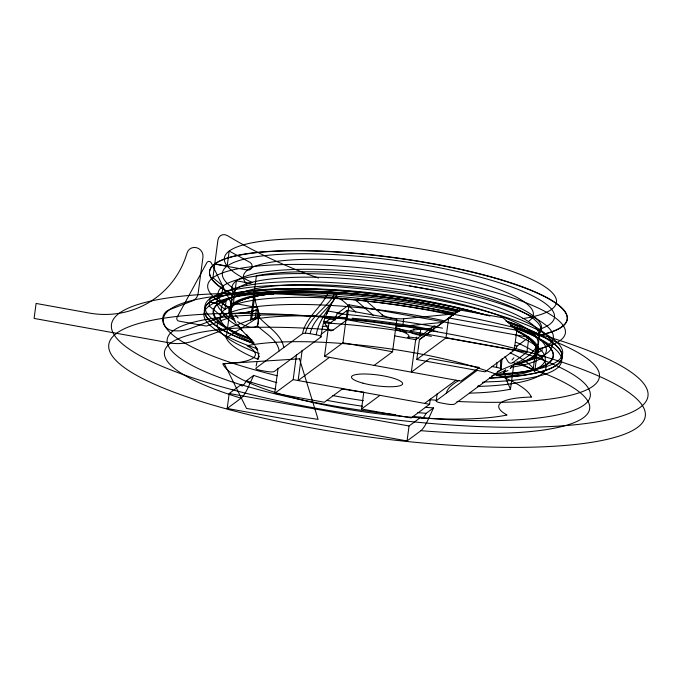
<?xml version="1.0" encoding="UTF-8"?>
<svg xmlns="http://www.w3.org/2000/svg" width="682" height="682" viewBox="0 0 682 682"><rect width="100%" height="100%" fill="white"/><g stroke="black" fill="none" stroke-linecap="round" stroke-linejoin="round"><path stroke-width="1.02" d="M501.986 358.851L501.185 369.61L454.706 404.008A6.479 1.373 7.6 0 1 451.816 404.494A6.351 1.338 7.6 0 1 447.025 404.042L440.887 402.934A6.411 1.355 7.6 0 1 436.31 400.692L437.136 393.753M496.956 362.338L496.581 367.368A6.351 1.338 7.6 0 1 500.469 368.485A6.479 1.373 7.6 0 1 501.185 369.61M320.872 337.044A6.411 1.355 7.6 0 0 316.295 334.794L310.148 333.694A6.351 1.338 7.6 0 0 305.357 333.242A6.479 1.373 7.6 0 0 302.476 333.72L255.989 368.118A6.479 1.373 7.6 0 0 256.696 369.252A6.351 1.338 7.6 0 0 260.592 370.369L266.73 371.477A6.411 1.355 7.6 0 0 274.386 371.443L320.89 337.044L322.518 326.866L325.288 315.979M500.477 368.485L500.682 360.207M258.009 359.312A156.187 33.009 7.6 0 1 226.236 337.863L232.119 293.772A156.187 33.009 7.6 0 0 232.971 295.485M233.415 303.106L236.39 280.805L251.019 283.448M505.021 356.413L507.57 360.897A64.943 13.521 -79.8 0 0 513.017 362.526A214.489 45.327 7.6 0 1 583.502 417.648A214.489 45.327 7.6 0 1 420.939 430.674L407.052 440.956L227.2 408.467L229.203 393.497L241.113 384.682A221.965 46.905 7.6 0 0 395.637 414.673M346.166 317.718A156.187 33.009 7.6 0 0 250.516 319.892L256.398 275.801A156.187 33.009 7.6 0 1 423.624 282.894A156.187 33.009 7.6 0 1 540.638 327.147L534.756 371.238L524.449 365.262L516.93 361.844M250.516 319.892L251.658 319.364L254.736 296.286L253.738 295.724M226.236 337.863L255.094 319.372L256.372 309.824A130.032 27.476 7.6 0 1 257.728 308.435M258.248 310.157L257.293 317.318L193.944 340.855A51.704 49.377 53.5 0 1 170.611 343.072L34.1 318.426L36.095 303.447L89.112 313.021A92.3 88.14 53.5 0 0 187.038 253.031A8.406 8.022 53.5 0 1 196.569 247.702A8.406 8.022 53.5 0 1 202.955 257.174L198.095 293.601A9.761 9.318 53.5 0 1 192.392 300.907L169.69 309.602A10.955 10.46 53.5 0 0 162.7 320.566A10.955 10.46 53.5 0 0 171.855 330.523A12.344 11.79 53.5 0 0 173.296 330.685A213.432 45.106 7.6 0 1 334.572 317.684L334.947 317.48A12.856 2.677 -79.8 0 0 337.147 313.626L349.056 304.794L528.9 337.283L526.905 352.253L513.017 362.526M237.583 321.665C243.261 325.169 250.848 329.329 257.412 325.936L259.194 312.612M342.773 388.612L324.334 402.252L274.727 393.292L278.077 368.161M274.727 393.292L293.166 379.644L296.517 354.521M302.177 350.181L298.128 380.547L329.466 357.342M437.196 326.584L434.102 326.022L415.662 339.67L411.331 372.133L429.771 358.485L479.378 367.445L460.947 381.093L324.504 356.447L328.835 323.993L347.274 310.344L396.89 319.304L392.559 351.767L374.12 365.407M355.851 312.066L342.117 300.08L342.245 299.142M324.504 356.447L342.944 342.807L347.274 310.344M276.883 382.67A175.564 37.101 7.6 0 1 253.678 375.381L248.214 387.265A64.943 13.521 -79.8 0 1 241.087 398.186A214.489 45.327 7.6 0 1 170.611 343.072A214.489 45.327 7.6 0 1 333.174 330.045L347.053 319.773L349.056 304.794M373.642 315.689L356.857 301.043L357.104 299.168M430.299 399.055L429.6 404.29L411.161 417.938L361.545 408.978L363.787 392.218M382.022 316.729L382.27 314.862L363.958 298.878M396.259 326.184A12.89 2.719 7.6 0 0 402.755 326.235L403.753 318.741L453.419 313.976M421.911 335.629L419.933 335.271A12.89 2.719 7.6 0 1 413.803 329.926L413.923 328.988M418.228 338.357L416.242 338.008L416.37 337.07M419.933 335.271L420.743 329.184M416.787 359.525L419.456 339.551L459.642 309.978L503.06 317.812L516.871 330.267L514.202 350.241L485.013 371.843L416.787 359.525L445.985 337.922L448.654 317.948L516.871 330.267M407.052 440.956L409.047 425.977L420.965 417.162A12.856 2.677 -79.8 0 0 422.49 418.254L422.891 417.904A48.175 10.034 -79.8 0 0 426.19 413.292L433.53 407.862A175.564 37.101 7.6 0 1 425.218 407.342M433.539 330.216L434.102 326.022M507.996 370.505L503.231 372.713L505.243 370.701L505.396 369.593M469.907 393.113A156.187 33.009 7.6 0 0 510.486 389.2L513.708 365.032A156.187 33.009 7.6 0 0 515.14 329.5M533.068 370.198L536.146 347.121L537.987 347.061M316.286 334.802C318.341 320.787 328.579 310.071 334.93 297.898M302.476 333.72C305.8 317.309 321.418 307.42 328.213 292.723A6.334 1.338 7.6 0 1 334.674 293.797A6.445 1.364 7.6 0 1 336.61 295.4C329.321 309.142 313.37 317.761 310.148 333.694M256.108 366.012L257.105 361.716M305.357 333.242C309.526 316.653 326.968 308.358 334.674 293.797M477.946 386.813L478.295 385.611M482.532 383.42L482.958 382.056M446.275 393.292C447.827 386.984 453.965 383.489 459.105 380.317M517.348 331.401A154.516 32.651 7.6 0 1 536.205 347.283C528.269 359.508 512.642 364.955 499.94 370.445M258.853 356.541L258.231 358.272L258.606 354.29L258.768 357.044L258.171 352.901M257.753 359.491L258.819 356.626M326.107 315.297L330.693 304.777M433.53 407.862L428.057 419.745A64.943 13.521 -79.8 0 1 420.939 430.674M326.303 314.786L331.085 304.624M512.233 366.046L510.434 368.476M241.104 384.708A12.856 2.677 -79.8 0 0 242.647 385.765L243.048 385.415A48.175 10.034 -79.8 0 0 246.347 380.812L253.678 375.381M335.911 295.92L336.618 295.4M333.174 330.037A64.943 13.521 -79.8 0 1 327.727 328.409L324.572 322.91L331.912 317.488A48.175 10.034 -79.8 0 0 334.572 317.684M321.094 334.291L328.715 328.647M227.2 408.467L241.087 398.186M436.599 327.028L459.642 309.978M361.545 408.978L379.985 395.33M424.639 403.394L455.985 380.198M436.284 400.684L477.443 370.224M513.179 350.488A48.175 10.034 -79.8 0 0 514.416 350.164L514.774 349.977A12.856 2.677 -79.8 0 0 516.99 346.115L528.9 337.283M419.456 339.551L432.669 329.9M432.908 329.73L433.624 329.201M256.355 317.121L259.876 315.416M255.912 317.343L251.658 319.364M497.374 371.596L499.062 370.829M491.893 375.808L505.243 370.701M322.16 326.559L327.889 326.013M402.755 326.235L442.874 322.39M413.803 329.926L431.945 328.187M409.601 285.937L435.304 290.583M328.34 311.06L343.242 313.754M424.912 328.502L428.884 329.218M526.905 352.253L347.053 319.773M445.985 337.922L514.202 350.241M324.479 318.034L335.365 320.003M233.397 303.226L257.779 307.633M231.155 302.876L234.872 303.55M323.762 321.299L331.674 322.731M394.443 335.842L416.395 339.807M491.978 366.532L496.581 367.368M342.944 342.807L392.559 351.767M293.166 379.644L429.6 404.29M229.203 393.497L409.047 425.977M257.412 325.936C265.23 333.336 277.293 339.466 279.228 350.923M407.998 337.309L409.524 338.647M238.214 325.51L241.957 330.352L253.201 342.287L246.398 334.495L253.917 343.933M233.764 318.503L231.897 316.073L231.155 313.814A156.042 32.975 7.6 0 1 254.65 296.423A155.3 32.821 7.6 0 1 272.161 293.814A100.987 21.338 7.6 0 1 273.252 294.317M240.388 328.306L241.957 330.352M234.608 321.196L236.151 323.328M254.863 345.578L257.719 350.071L256.031 347.206L257.873 351.486M510.486 389.2L506.044 379.098L504.066 371.093M283.814 347.522C281.453 334.581 268.248 327.172 259.842 318.136L255.247 300.83L254.65 296.423A154.516 32.651 7.6 0 1 328.195 292.714M246.901 284.292A146.246 30.903 7.6 0 1 389.951 264.505A146.246 30.903 7.6 0 1 529.138 320.898M252.715 282.612A167.525 35.404 7.6 0 1 283.107 239.263A167.525 35.404 7.6 0 1 504.825 268.87A167.525 35.404 7.6 0 1 522.574 318.647M235.392 289.628A167.525 35.404 7.6 0 1 393.173 260.14A167.525 35.404 7.6 0 1 537.484 329.969M232.451 294.198A180.415 38.124 7.6 0 1 277.08 250.95A180.415 38.124 7.6 0 1 508.942 282.16A180.415 38.124 7.6 0 1 538.107 335.339M318.545 278.043A478.338 456.804 53.5 0 1 235.912 240.618L227.183 235.52A6.445 6.155 53.5 0 0 217.976 239.825L214.77 263.857L227.174 266.099L229.178 251.061L249.876 262.297A4.203 4.015 53.5 0 1 247.617 270.046L214.736 264.113L212.912 277.753L222.98 286.065L221.906 294.13L210.141 298.503L209.681 301.998L218.547 303.601L226.1 300.796L224.941 309.44L218.087 303.771L209.647 302.245L209.144 305.996L222.102 316.695L189.187 328.92A38.686 36.947 53.5 0 1 173.296 330.685A213.432 45.106 7.6 0 0 243.048 385.415M232.852 292.152A156.187 33.009 7.6 0 1 391.153 275.255A156.187 33.009 7.6 0 1 539.317 333.072M234.514 320.293A156.187 33.009 7.6 0 1 288.188 292.007A156.187 33.009 7.6 0 1 459.668 311.043M255.094 319.372A130.032 27.476 7.6 0 1 260.422 315.425M513.265 327.3A219.954 46.478 7.6 0 1 597.125 382.218A219.954 46.478 7.6 0 1 456.966 401.442M436.821 400.24A219.954 46.478 7.6 0 1 429.762 399.712M363.736 392.312A219.954 46.478 7.6 0 1 342.134 388.953M277.233 375.756A219.954 46.478 7.6 0 1 182.486 303.277A219.954 46.478 7.6 0 1 455.687 313.234M514.416 350.164A213.432 45.106 7.6 0 1 584.159 404.895A213.432 45.106 7.6 0 1 422.891 417.904M516.104 342.279A165.82 35.038 7.6 0 1 477.485 386.438M259.177 353.481A165.82 35.038 7.6 0 1 247.242 308.051A165.82 35.038 7.6 0 1 443.556 320.659M513.836 327.872A180.415 38.124 7.6 0 1 483.947 381.954M256.279 348.425A180.415 38.124 7.6 0 1 236.1 296.67A180.415 38.124 7.6 0 1 457.903 312.024M506.138 321.307A180.415 38.124 7.6 0 1 489.463 378.075M253.218 343.438A180.415 38.124 7.6 0 1 247.268 291.316A180.415 38.124 7.6 0 1 484.288 314.743M511.577 325.911A171.642 36.274 7.6 0 1 496.164 375.364M251.522 339.977A171.642 36.274 7.6 0 1 250.021 293.882A171.642 36.274 7.6 0 1 458.406 310.353M515.575 334.734A163.919 34.637 7.6 0 1 489.531 377.871M254.164 342.935A163.919 34.637 7.6 0 1 256.475 299.85A163.919 34.637 7.6 0 1 453.496 315.502M507.851 322.492A163.919 34.637 7.6 0 1 511.142 367.223M239.032 326.695A163.919 34.637 7.6 0 1 280.993 289.142A163.919 34.637 7.6 0 1 484.962 314.811M510.392 325.348A171.199 36.18 7.6 0 1 495.899 375.006M251.897 339.713A171.199 36.18 7.6 0 1 251.087 293.644A171.199 36.18 7.6 0 1 460.214 310.625M506.172 321.06A180.415 38.124 7.6 0 1 489.497 377.828M253.252 343.191A180.415 38.124 7.6 0 1 249.595 290.788A180.415 38.124 7.6 0 1 489.991 316.081M249.885 338.306A180.415 38.124 7.6 0 1 265.971 285.928A180.415 38.124 7.6 0 1 519.13 321.955A180.415 38.124 7.6 0 1 499.957 373.898M235.247 320.847A169.068 35.728 7.6 0 1 284.82 281.862A169.068 35.728 7.6 0 1 500.92 312.382A169.068 35.728 7.6 0 1 523.017 361.486M231.275 309.816A169.068 35.728 7.6 0 1 390.522 280.055A169.068 35.728 7.6 0 1 536.154 350.522M230.601 308.085A180.415 38.124 7.6 0 1 274.752 264.863A180.415 38.124 7.6 0 1 506.189 295.766A180.415 38.124 7.6 0 1 537.246 349.031M232.417 294.445A180.415 38.124 7.6 0 1 277.045 251.198A180.415 38.124 7.6 0 1 508.908 282.416A180.415 38.124 7.6 0 1 538.072 335.595M232.477 297.113A154.635 32.676 7.6 0 1 392.9 283.448A154.635 32.676 7.6 0 1 537.766 339.073M229.229 316.26A2.575 2.464 53.5 0 1 227.694 318.196L207.081 325.86A2.575 2.464 53.5 0 1 205.802 325.97L178.923 321.111A2.575 2.464 53.5 0 1 177.056 317.318L206.834 262.647A2.575 2.464 53.5 0 1 211.258 262.885L230.661 302.1A2.575 2.464 53.5 0 1 230.917 303.601M517.041 331.137A154.635 32.676 7.6 0 1 514.748 364.239M232.698 316.908A154.635 32.676 7.6 0 1 295.204 292.246A154.635 32.676 7.6 0 1 459.139 311.342M231.471 304.607A154.635 32.676 7.6 0 1 390.121 290.694A154.635 32.676 7.6 0 1 537.186 345.859M335.084 297.437A12.89 2.719 7.6 0 1 342.117 300.08M403.753 318.741A12.89 2.719 7.6 0 1 382.27 314.862M453.735 313.788A139.171 29.411 7.6 0 0 367.641 298.929A12.89 2.719 7.6 0 0 356.857 301.043M408.024 337.113A12.89 2.719 7.6 0 1 416.242 338.008M536.24 347.283A156.042 32.975 7.6 0 1 514.441 364.299M536.129 347.291A155.3 32.821 7.6 0 0 531.269 340.616A100.987 21.338 7.6 0 0 530.391 340.608M536.154 353.762A63.213 0.972 -30.8 0 1 542.616 349.866M513.861 357.811A40.971 7.008 -57.8 0 1 512.02 360.011M510.511 368.178A27.885 6.436 -66.6 0 1 510.204 368.493M531.261 340.497A155.718 32.907 7.6 0 1 514.56 364.094M258.077 309.202A77.782 16.436 7.6 0 1 231.283 313.814A154.499 32.651 7.6 0 0 233.628 317.965M233.679 317.897A155.3 32.821 7.6 0 1 231.275 313.805M258.001 316.576A63.213 17.775 48.4 0 1 257.353 325.868M238.129 318.059A40.971 21.654 74.6 0 1 235.222 315.075M234.25 318.844A27.885 16.641 84.2 0 1 233.807 318.392M231.59 314.393A155.718 32.907 7.6 0 1 272.195 293.703A100.987 21.338 7.6 0 1 273.269 294.198M396.114 329.79A25.771 5.447 7.6 0 1 408.186 337.411M406.446 332.586A23.324 4.927 7.6 0 0 403.974 330.668A22.344 4.723 7.6 0 0 402.167 329.824A23.444 4.953 7.6 0 0 395.475 327.684M256.372 309.824A77.936 16.47 7.6 0 1 229.467 313.686M352.176 318.213A156.187 33.009 7.6 0 1 432.661 329.849M510.153 352.858A156.187 33.009 7.6 0 1 534.756 371.238M420.965 417.162A221.965 46.905 7.6 0 1 412.9 416.438M337.147 313.609A221.965 46.905 7.6 0 1 442.465 328.17M515.046 345.518A221.965 46.905 7.6 0 1 516.99 346.098M363.344 400.649A175.564 37.101 7.6 0 1 332.825 395.569M324.572 322.91A175.564 37.101 7.6 0 1 431.365 336.362M426.19 413.292A202.273 42.744 7.6 0 1 417.836 412.619M362.457 406.233A202.273 42.744 7.6 0 1 326.678 400.325M275.912 389.226A202.273 42.744 7.6 0 1 246.347 380.812M331.912 317.488A202.273 42.744 7.6 0 1 437.605 331.614M299.475 358.834L224.233 363.625L246.543 408.484L318.11 419.379L299.475 358.834M531.312 397.06L529.479 397.112A77.936 16.47 7.6 0 0 507.041 415.023A156.187 33.009 7.6 0 1 339.807 407.938A156.187 33.009 7.6 0 1 222.792 363.685A77.936 16.47 7.6 0 0 248.06 346.286L247.063 345.714A156.187 33.009 7.6 0 1 414.298 352.807A156.187 33.009 7.6 0 1 531.312 397.06M362.969 383.165A25.771 5.447 7.6 0 0 402.568 383.949A25.771 5.447 7.6 0 0 365.62 374A25.771 5.447 7.6 0 0 362.969 383.165M229.212 409.66A270.618 57.186 7.6 0 0 644.916 417.93A270.618 57.186 7.6 0 0 257.029 313.49A270.618 57.186 7.6 0 0 229.212 409.66M231.889 389.627A270.618 57.186 7.6 0 0 647.593 397.896A270.618 57.186 7.6 0 0 259.706 293.456A270.618 57.186 7.6 0 0 231.889 389.627"/></g></svg>
